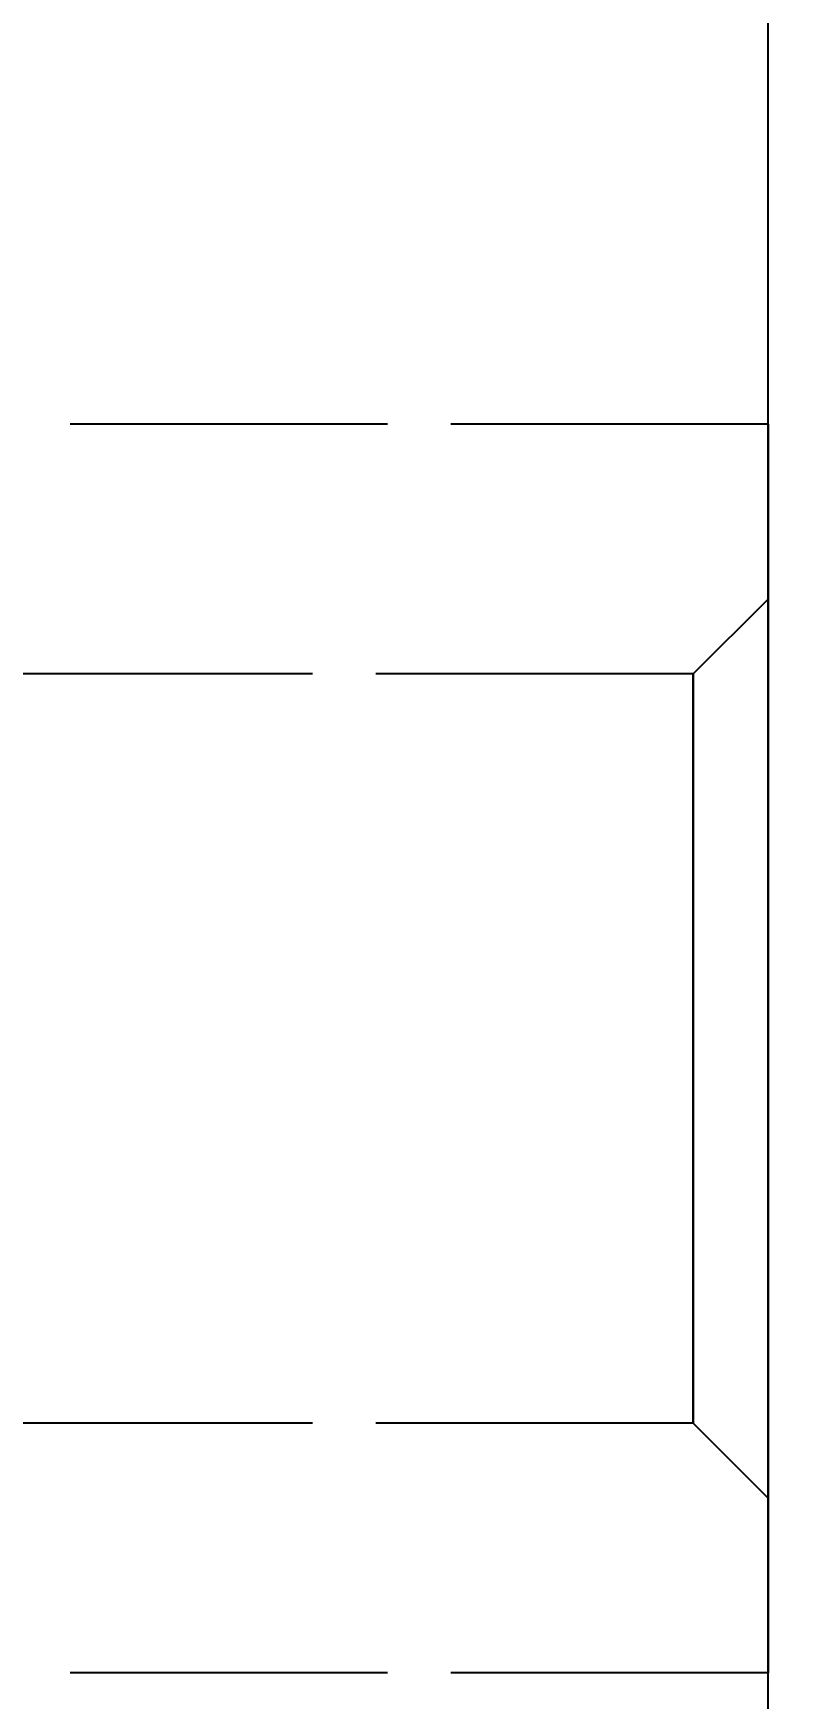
# Model space of a CAD drawing. Header units: millimetres. Extents: x -13 to 272, y -50 to 160.
# Drawn here: x 144.94 to 148.01, y 13.79 to 20.46 of the extents above; entities that cross this region are included whole.
import ezdxf

# ---------------------------------------------------------------- set-up
doc = ezdxf.new("R2010")
doc.units = ezdxf.units.MM
doc.linetypes.add('DASHED', pattern=[1.524, 1.27, -0.254])
for name, color, linetype in [('DIMS', 3, 'CONTINUOUS'), ('HIDDEN', 8, 'DASHED'), ('VISIBLE', 7, 'CONTINUOUS')]:
    doc.layers.add(name, color=color, linetype=linetype)
doc.styles.add('OpenSansCondensed-Light', font='OpenSansCondensed-Light.ttf')
doc.dimstyles.new('EZDXF', dxfattribs={"dimtxt": 0.25, "dimasz": 0.175, "dimexe": 0.375, "dimexo": 0.125, "dimgap": 0.1, "dimtad": 1, "dimlfac": 100, "dimzin": 12, "dimdsep": 46, "dimtxsty": 'OpenSansCondensed-Light', "dimblk": 'ARCHTICK', "dimcen": 2.5, "dimazin": 3, "dimtfac": 0.5, "dimtmove": 2, "dimatfit": 3})

# ---------------------------------------------------------------- blocks, each defined once
blk = doc.blocks.new('_ARCHTICK')
at = {"color": 0, "linetype": 'BYBLOCK', "const_width": 0.15}
blk.add_lwpolyline([(-0.5, -0.5), (0.5, 0.5)], dxfattribs=at)

msp = doc.modelspace()

# ---------------------------------------------------------------- linework, layer by layer
at = {"layer": 'HIDDEN'}
for points in [[(147.885, 7.645), (147.885, 25.145)], [(147.885, 18.895), (90.575, 18.895)], [(147.885, 18.895), (143.885, 18.895)], [(147.885, 16.395), (147.885, 16.43468), (147.885, 16.47437), (147.885, 16.51405), (147.885, 16.55373), (147.885, 16.59341), (147.885, 16.6331), (147.885, 16.67278), (147.885, 16.71246), (147.885, 16.75214), (147.885, 16.79183), (147.885, 16.83151), (147.885, 16.87119), (147.885, 16.91087), (147.885, 16.95056), (147.885, 16.99024), (147.885, 17.02992), (147.885, 17.0696), (147.885, 17.10929), (147.885, 17.14897), (147.885, 17.18865), (147.885, 17.22833), (147.885, 17.26802), (147.885, 17.3077), (147.885, 17.34738), (147.885, 17.38706), (147.885, 17.42675), (147.885, 17.46643), (147.885, 17.50611), (147.885, 17.54579), (147.885, 17.58548), (147.885, 17.62516), (147.885, 17.66484), (147.885, 17.70452), (147.885, 17.74421), (147.885, 17.78389), (147.885, 17.82357), (147.885, 17.86325), (147.885, 17.90294), (147.885, 17.94262), (147.885, 17.9823), (147.885, 18.02198), (147.885, 18.06167), (147.885, 18.10135), (147.885, 18.14103), (147.885, 18.18071), (147.885, 18.2204), (147.885, 18.26008), (147.885, 18.29976), (147.885, 18.33944), (147.885, 18.37913), (147.885, 18.41881), (147.885, 18.45849), (147.885, 18.49817), (147.885, 18.53786), (147.885, 18.57754), (147.885, 18.61722), (147.885, 18.6569), (147.885, 18.69659), (147.885, 18.73627), (147.885, 18.77595), (147.885, 18.81563), (147.885, 18.85532), (147.885, 18.895)], [(147.885, 18.895), (147.885, 18.81563), (147.885, 18.73627), (147.885, 18.6569), (147.885, 18.57754), (147.885, 18.49817), (147.885, 18.41881), (147.885, 18.33944), (147.885, 18.26008), (147.885, 18.18071), (147.885, 18.10135), (147.885, 18.02198), (147.885, 17.94262), (147.885, 17.86325), (147.885, 17.78389), (147.885, 17.70452), (147.885, 17.62516), (147.885, 17.54579), (147.885, 17.46643), (147.885, 17.38706), (147.885, 17.3077), (147.885, 17.22833), (147.885, 17.14897), (147.885, 17.0696), (147.885, 16.99024), (147.885, 16.91087), (147.885, 16.83151), (147.885, 16.75214), (147.885, 16.67278), (147.885, 16.59341), (147.885, 16.51405), (147.885, 16.43468), (147.885, 16.35532), (147.885, 16.27595), (147.885, 16.19659), (147.885, 16.11722), (147.885, 16.03786), (147.885, 15.95849), (147.885, 15.87913), (147.885, 15.79976), (147.885, 15.7204), (147.885, 15.64103), (147.885, 15.56167), (147.885, 15.4823), (147.885, 15.40294), (147.885, 15.32357), (147.885, 15.24421), (147.885, 15.16484), (147.885, 15.08548), (147.885, 15.00611), (147.885, 14.92675), (147.885, 14.84738), (147.885, 14.76802), (147.885, 14.68865), (147.885, 14.60929), (147.885, 14.52992), (147.885, 14.45056), (147.885, 14.37119), (147.885, 14.29183), (147.885, 14.21246), (147.885, 14.1331), (147.885, 14.05373), (147.885, 13.97437), (147.885, 13.895)], [(147.885, 16.395), (147.885, 16.43468), (147.885, 16.47437), (147.885, 16.51405), (147.885, 16.55373), (147.885, 16.59341), (147.885, 16.6331), (147.885, 16.67278), (147.885, 16.71246), (147.885, 16.75214), (147.885, 16.79183), (147.885, 16.83151), (147.885, 16.87119), (147.885, 16.91087), (147.885, 16.95056), (147.885, 16.99024), (147.885, 17.02992), (147.885, 17.0696), (147.885, 17.10929), (147.885, 17.14897), (147.885, 17.18865), (147.885, 17.22833), (147.885, 17.26802), (147.885, 17.3077), (147.885, 17.34738), (147.885, 17.38706), (147.885, 17.42675), (147.885, 17.46643), (147.885, 17.50611), (147.885, 17.54579), (147.885, 17.58548), (147.885, 17.62516), (147.885, 17.66484), (147.885, 17.70452), (147.885, 17.74421), (147.885, 17.78389), (147.885, 17.82357), (147.885, 17.86325), (147.885, 17.90294), (147.885, 17.94262), (147.885, 17.9823), (147.885, 18.02198), (147.885, 18.06167), (147.885, 18.10135), (147.885, 18.14103), (147.885, 18.18071), (147.885, 18.2204), (147.885, 18.26008), (147.885, 18.29976), (147.885, 18.33944), (147.885, 18.37913), (147.885, 18.41881), (147.885, 18.45849), (147.885, 18.49817), (147.885, 18.53786), (147.885, 18.57754), (147.885, 18.61722), (147.885, 18.6569), (147.885, 18.69659), (147.885, 18.73627), (147.885, 18.77595), (147.885, 18.81563), (147.885, 18.85532), (147.885, 18.895)], [(147.885, 18.895), (147.885, 18.81563), (147.885, 18.73627), (147.885, 18.6569), (147.885, 18.57754), (147.885, 18.49817), (147.885, 18.41881), (147.885, 18.33944), (147.885, 18.26008), (147.885, 18.18071), (147.885, 18.10135), (147.885, 18.02198), (147.885, 17.94262), (147.885, 17.86325), (147.885, 17.78389), (147.885, 17.70452), (147.885, 17.62516), (147.885, 17.54579), (147.885, 17.46643), (147.885, 17.38706), (147.885, 17.3077), (147.885, 17.22833), (147.885, 17.14897), (147.885, 17.0696), (147.885, 16.99024), (147.885, 16.91087), (147.885, 16.83151), (147.885, 16.75214), (147.885, 16.67278), (147.885, 16.59341), (147.885, 16.51405), (147.885, 16.43468), (147.885, 16.35532), (147.885, 16.27595), (147.885, 16.19659), (147.885, 16.11722), (147.885, 16.03786), (147.885, 15.95849), (147.885, 15.87913), (147.885, 15.79976), (147.885, 15.7204), (147.885, 15.64103), (147.885, 15.56167), (147.885, 15.4823), (147.885, 15.40294), (147.885, 15.32357), (147.885, 15.24421), (147.885, 15.16484), (147.885, 15.08548), (147.885, 15.00611), (147.885, 14.92675), (147.885, 14.84738), (147.885, 14.76802), (147.885, 14.68865), (147.885, 14.60929), (147.885, 14.52992), (147.885, 14.45056), (147.885, 14.37119), (147.885, 14.29183), (147.885, 14.21246), (147.885, 14.1331), (147.885, 14.05373), (147.885, 13.97437), (147.885, 13.895)], [(147.585, 17.895), (147.885, 18.195)], [(147.885, 16.395), (147.885, 16.42357), (147.885, 16.45214), (147.885, 16.48071), (147.885, 16.50929), (147.885, 16.53786), (147.885, 16.56643), (147.885, 16.595), (147.885, 16.62357), (147.885, 16.65214), (147.885, 16.68071), (147.885, 16.70929), (147.885, 16.73786), (147.885, 16.76643), (147.885, 16.795), (147.885, 16.82357), (147.885, 16.85214), (147.885, 16.88071), (147.885, 16.90929), (147.885, 16.93786), (147.885, 16.96643), (147.885, 16.995), (147.885, 17.02357), (147.885, 17.05214), (147.885, 17.08071), (147.885, 17.10929), (147.885, 17.13786), (147.885, 17.16643), (147.885, 17.195), (147.885, 17.22357), (147.885, 17.25214), (147.885, 17.28071), (147.885, 17.30929), (147.885, 17.33786), (147.885, 17.36643), (147.885, 17.395), (147.885, 17.42357), (147.885, 17.45214), (147.885, 17.48071), (147.885, 17.50929), (147.885, 17.53786), (147.885, 17.56643), (147.885, 17.595), (147.885, 17.62357), (147.885, 17.65214), (147.885, 17.68071), (147.885, 17.70929), (147.885, 17.73786), (147.885, 17.76643), (147.885, 17.795), (147.885, 17.82357), (147.885, 17.85214), (147.885, 17.88071), (147.885, 17.90929), (147.885, 17.93786), (147.885, 17.96643), (147.885, 17.995), (147.885, 18.02357), (147.885, 18.05214), (147.885, 18.08071), (147.885, 18.10929), (147.885, 18.13786), (147.885, 18.16643), (147.885, 18.195)], [(147.885, 18.195), (147.885, 18.13786), (147.885, 18.08071), (147.885, 18.02357), (147.885, 17.96643), (147.885, 17.90929), (147.885, 17.85214), (147.885, 17.795), (147.885, 17.73786), (147.885, 17.68071), (147.885, 17.62357), (147.885, 17.56643), (147.885, 17.50929), (147.885, 17.45214), (147.885, 17.395), (147.885, 17.33786), (147.885, 17.28071), (147.885, 17.22357), (147.885, 17.16643), (147.885, 17.10929), (147.885, 17.05214), (147.885, 16.995), (147.885, 16.93786), (147.885, 16.88071), (147.885, 16.82357), (147.885, 16.76643), (147.885, 16.70929), (147.885, 16.65214), (147.885, 16.595), (147.885, 16.53786), (147.885, 16.48071), (147.885, 16.42357), (147.885, 16.36643), (147.885, 16.30929), (147.885, 16.25214), (147.885, 16.195), (147.885, 16.13786), (147.885, 16.08071), (147.885, 16.02357), (147.885, 15.96643), (147.885, 15.90929), (147.885, 15.85214), (147.885, 15.795), (147.885, 15.73786), (147.885, 15.68071), (147.885, 15.62357), (147.885, 15.56643), (147.885, 15.50929), (147.885, 15.45214), (147.885, 15.395), (147.885, 15.33786), (147.885, 15.28071), (147.885, 15.22357), (147.885, 15.16643), (147.885, 15.10929), (147.885, 15.05214), (147.885, 14.995), (147.885, 14.93786), (147.885, 14.88071), (147.885, 14.82357), (147.885, 14.76643), (147.885, 14.70929), (147.885, 14.65214), (147.885, 14.595)], [(147.585, 17.895), (90.875, 17.895)], [(147.585, 16.395), (147.585, 16.41881), (147.585, 16.44262), (147.585, 16.46643), (147.585, 16.49024), (147.585, 16.51405), (147.585, 16.53786), (147.585, 16.56167), (147.585, 16.58548), (147.585, 16.60929), (147.585, 16.6331), (147.585, 16.6569), (147.585, 16.68071), (147.585, 16.70452), (147.585, 16.72833), (147.585, 16.75214), (147.585, 16.77595), (147.585, 16.79976), (147.585, 16.82357), (147.585, 16.84738), (147.585, 16.87119), (147.585, 16.895), (147.585, 16.91881), (147.585, 16.94262), (147.585, 16.96643), (147.585, 16.99024), (147.585, 17.01405), (147.585, 17.03786), (147.585, 17.06167), (147.585, 17.08548), (147.585, 17.10929), (147.585, 17.1331), (147.585, 17.1569), (147.585, 17.18071), (147.585, 17.20452), (147.585, 17.22833), (147.585, 17.25214), (147.585, 17.27595), (147.585, 17.29976), (147.585, 17.32357), (147.585, 17.34738), (147.585, 17.37119), (147.585, 17.395), (147.585, 17.41881), (147.585, 17.44262), (147.585, 17.46643), (147.585, 17.49024), (147.585, 17.51405), (147.585, 17.53786), (147.585, 17.56167), (147.585, 17.58548), (147.585, 17.60929), (147.585, 17.6331), (147.585, 17.6569), (147.585, 17.68071), (147.585, 17.70452), (147.585, 17.72833), (147.585, 17.75214), (147.585, 17.77595), (147.585, 17.79976), (147.585, 17.82357), (147.585, 17.84738), (147.585, 17.87119), (147.585, 17.895)], [(147.585, 17.895), (147.585, 17.84738), (147.585, 17.79976), (147.585, 17.75214), (147.585, 17.70452), (147.585, 17.6569), (147.585, 17.60929), (147.585, 17.56167), (147.585, 17.51405), (147.585, 17.46643), (147.585, 17.41881), (147.585, 17.37119), (147.585, 17.32357), (147.585, 17.27595), (147.585, 17.22833), (147.585, 17.18071), (147.585, 17.1331), (147.585, 17.08548), (147.585, 17.03786), (147.585, 16.99024), (147.585, 16.94262), (147.585, 16.895), (147.585, 16.84738), (147.585, 16.79976), (147.585, 16.75214), (147.585, 16.70452), (147.585, 16.6569), (147.585, 16.60929), (147.585, 16.56167), (147.585, 16.51405), (147.585, 16.46643), (147.585, 16.41881), (147.585, 16.37119), (147.585, 16.32357), (147.585, 16.27595), (147.585, 16.22833), (147.585, 16.18071), (147.585, 16.1331), (147.585, 16.08548), (147.585, 16.03786), (147.585, 15.99024), (147.585, 15.94262), (147.585, 15.895), (147.585, 15.84738), (147.585, 15.79976), (147.585, 15.75214), (147.585, 15.70452), (147.585, 15.6569), (147.585, 15.60929), (147.585, 15.56167), (147.585, 15.51405), (147.585, 15.46643), (147.585, 15.41881), (147.585, 15.37119), (147.585, 15.32357), (147.585, 15.27595), (147.585, 15.22833), (147.585, 15.18071), (147.585, 15.1331), (147.585, 15.08548), (147.585, 15.03786), (147.585, 14.99024), (147.585, 14.94262), (147.585, 14.895)], [(147.585, 14.895), (147.585, 14.91881), (147.585, 14.94262), (147.585, 14.96643), (147.585, 14.99024), (147.585, 15.01405), (147.585, 15.03786), (147.585, 15.06167), (147.585, 15.08548), (147.585, 15.10929), (147.585, 15.1331), (147.585, 15.1569), (147.585, 15.18071), (147.585, 15.20452), (147.585, 15.22833), (147.585, 15.25214), (147.585, 15.27595), (147.585, 15.29976), (147.585, 15.32357), (147.585, 15.34738), (147.585, 15.37119), (147.585, 15.395), (147.585, 15.41881), (147.585, 15.44262), (147.585, 15.46643), (147.585, 15.49024), (147.585, 15.51405), (147.585, 15.53786), (147.585, 15.56167), (147.585, 15.58548), (147.585, 15.60929), (147.585, 15.6331), (147.585, 15.6569), (147.585, 15.68071), (147.585, 15.70452), (147.585, 15.72833), (147.585, 15.75214), (147.585, 15.77595), (147.585, 15.79976), (147.585, 15.82357), (147.585, 15.84738), (147.585, 15.87119), (147.585, 15.895), (147.585, 15.91881), (147.585, 15.94262), (147.585, 15.96643), (147.585, 15.99024), (147.585, 16.01405), (147.585, 16.03786), (147.585, 16.06167), (147.585, 16.08548), (147.585, 16.10929), (147.585, 16.1331), (147.585, 16.1569), (147.585, 16.18071), (147.585, 16.20452), (147.585, 16.22833), (147.585, 16.25214), (147.585, 16.27595), (147.585, 16.29976), (147.585, 16.32357), (147.585, 16.34738), (147.585, 16.37119), (147.585, 16.395)], [(147.885, 13.895), (147.885, 13.93468), (147.885, 13.97437), (147.885, 14.01405), (147.885, 14.05373), (147.885, 14.09341), (147.885, 14.1331), (147.885, 14.17278), (147.885, 14.21246), (147.885, 14.25214), (147.885, 14.29183), (147.885, 14.33151), (147.885, 14.37119), (147.885, 14.41087), (147.885, 14.45056), (147.885, 14.49024), (147.885, 14.52992), (147.885, 14.5696), (147.885, 14.60929), (147.885, 14.64897), (147.885, 14.68865), (147.885, 14.72833), (147.885, 14.76802), (147.885, 14.8077), (147.885, 14.84738), (147.885, 14.88706), (147.885, 14.92675), (147.885, 14.96643), (147.885, 15.00611), (147.885, 15.04579), (147.885, 15.08548), (147.885, 15.12516), (147.885, 15.16484), (147.885, 15.20452), (147.885, 15.24421), (147.885, 15.28389), (147.885, 15.32357), (147.885, 15.36325), (147.885, 15.40294), (147.885, 15.44262), (147.885, 15.4823), (147.885, 15.52198), (147.885, 15.56167), (147.885, 15.60135), (147.885, 15.64103), (147.885, 15.68071), (147.885, 15.7204), (147.885, 15.76008), (147.885, 15.79976), (147.885, 15.83944), (147.885, 15.87913), (147.885, 15.91881), (147.885, 15.95849), (147.885, 15.99817), (147.885, 16.03786), (147.885, 16.07754), (147.885, 16.11722), (147.885, 16.1569), (147.885, 16.19659), (147.885, 16.23627), (147.885, 16.27595), (147.885, 16.31563), (147.885, 16.35532), (147.885, 16.395)], [(147.885, 14.595), (147.885, 14.62357), (147.885, 14.65214), (147.885, 14.68071), (147.885, 14.70929), (147.885, 14.73786), (147.885, 14.76643), (147.885, 14.795), (147.885, 14.82357), (147.885, 14.85214), (147.885, 14.88071), (147.885, 14.90929), (147.885, 14.93786), (147.885, 14.96643), (147.885, 14.995), (147.885, 15.02357), (147.885, 15.05214), (147.885, 15.08071), (147.885, 15.10929), (147.885, 15.13786), (147.885, 15.16643), (147.885, 15.195), (147.885, 15.22357), (147.885, 15.25214), (147.885, 15.28071), (147.885, 15.30929), (147.885, 15.33786), (147.885, 15.36643), (147.885, 15.395), (147.885, 15.42357), (147.885, 15.45214), (147.885, 15.48071), (147.885, 15.50929), (147.885, 15.53786), (147.885, 15.56643), (147.885, 15.595), (147.885, 15.62357), (147.885, 15.65214), (147.885, 15.68071), (147.885, 15.70929), (147.885, 15.73786), (147.885, 15.76643), (147.885, 15.795), (147.885, 15.82357), (147.885, 15.85214), (147.885, 15.88071), (147.885, 15.90929), (147.885, 15.93786), (147.885, 15.96643), (147.885, 15.995), (147.885, 16.02357), (147.885, 16.05214), (147.885, 16.08071), (147.885, 16.10929), (147.885, 16.13786), (147.885, 16.16643), (147.885, 16.195), (147.885, 16.22357), (147.885, 16.25214), (147.885, 16.28071), (147.885, 16.30929), (147.885, 16.33786), (147.885, 16.36643), (147.885, 16.395)], [(147.885, 13.895), (147.885, 13.93468), (147.885, 13.97437), (147.885, 14.01405), (147.885, 14.05373), (147.885, 14.09341), (147.885, 14.1331), (147.885, 14.17278), (147.885, 14.21246), (147.885, 14.25214), (147.885, 14.29183), (147.885, 14.33151), (147.885, 14.37119), (147.885, 14.41087), (147.885, 14.45056), (147.885, 14.49024), (147.885, 14.52992), (147.885, 14.5696), (147.885, 14.60929), (147.885, 14.64897), (147.885, 14.68865), (147.885, 14.72833), (147.885, 14.76802), (147.885, 14.8077), (147.885, 14.84738), (147.885, 14.88706), (147.885, 14.92675), (147.885, 14.96643), (147.885, 15.00611), (147.885, 15.04579), (147.885, 15.08548), (147.885, 15.12516), (147.885, 15.16484), (147.885, 15.20452), (147.885, 15.24421), (147.885, 15.28389), (147.885, 15.32357), (147.885, 15.36325), (147.885, 15.40294), (147.885, 15.44262), (147.885, 15.4823), (147.885, 15.52198), (147.885, 15.56167), (147.885, 15.60135), (147.885, 15.64103), (147.885, 15.68071), (147.885, 15.7204), (147.885, 15.76008), (147.885, 15.79976), (147.885, 15.83944), (147.885, 15.87913), (147.885, 15.91881), (147.885, 15.95849), (147.885, 15.99817), (147.885, 16.03786), (147.885, 16.07754), (147.885, 16.11722), (147.885, 16.1569), (147.885, 16.19659), (147.885, 16.23627), (147.885, 16.27595), (147.885, 16.31563), (147.885, 16.35532), (147.885, 16.395)], [(147.585, 14.895), (90.875, 14.895)], [(147.585, 14.895), (147.885, 14.595)], [(147.885, 13.895), (90.575, 13.895)], [(147.885, 13.895), (143.885, 13.895)]]:
    msp.add_lwpolyline(points, dxfattribs=at)
at = {"layer": 'VISIBLE'}
msp.add_lwpolyline([(147.885, 7.645), (147.885, 25.145)], dxfattribs=at)

# ---------------------------------------------------------------- dimensions: what is measured, and where the dimension line sits
at = {"layer": 'DIMS'}
msp.add_linear_dim(base=(151.885, 58.795), p1=(143.885, 58.795), p2=(143.885, -48.705), angle=90, dimstyle='EZDXF', override={"dimtxt": 1.6, "dimasz": 1, "dimexe": 0.6, "dimexo": 0.5, "dimdec": 2}, dxfattribs=at).render()

doc.saveas('drawing.dxf')
